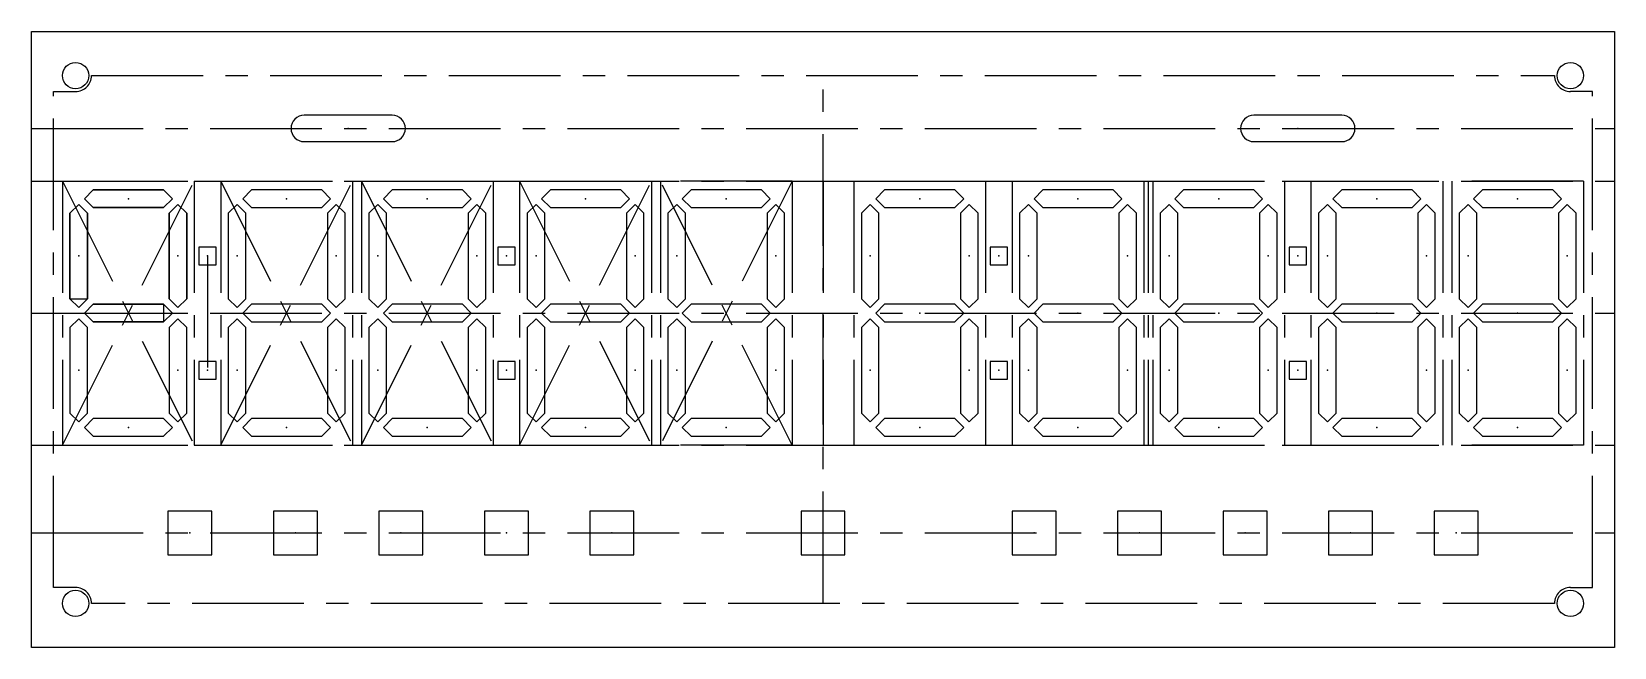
# Model space of a CAD drawing. Header units: millimetres. Extents: x -5 to 175, y -5 to 65.
import ezdxf

# ---------------------------------------------------------------- set-up
doc = ezdxf.new("R2010")
doc.units = ezdxf.units.MM
doc.header["$PDSIZE"] = -1
doc.linetypes.add('CENTERX2', pattern=[20.32, 12.7, -2.54, 2.54, -2.54])

msp = doc.modelspace()

# ---------------------------------------------------------------- linework, layer by layer
at = {"color": 7, "linetype": 'Continuous', "lineweight": 25}
for p, q in [((-5, 65), (175, 65)), ((-5, -5), (-5, 65)), ((175, 65), (175, -5)), ((36, 55.5), (26, 55.5)), ((144, 55.5), (134, 55.5)), ((26, 52.5), (36, 52.5)), ((134, 52.5), (144, 52.5)), ((2, 47), (1, 46)), ((10, 47), (2, 47)), ((11, 46), (10, 47)), ((20, 47), (19, 46)), ((28, 47), (20, 47)), ((29, 46), (28, 47)), ((36, 47), (35, 46)), ((44, 47), (36, 47)), ((45, 46), (44, 47)), ((54, 47), (53, 46)), ((62, 47), (54, 47)), ((63, 46), (62, 47)), ((70, 47), (69, 46)), ((78, 47), (70, 47)), ((79, 46), (78, 47)), ((92, 47), (91, 46)), ((100, 47), (92, 47)), ((101, 46), (100, 47)), ((110, 47), (109, 46)), ((118, 47), (110, 47)), ((119, 46), (118, 47)), ((126, 47), (125, 46)), ((134, 47), (126, 47)), ((135, 46), (134, 47)), ((144, 47), (143, 46)), ((152, 47), (144, 47)), ((153, 46), (152, 47)), ((160, 47), (159, 46)), ((168, 47), (160, 47)), ((169, 46), (168, 47)), ((0.36, 45.36), (-0.64, 44.36)), ((1.36, 44.36), (0.36, 45.36)), ((1, 46), (2, 45)), ((2, 45), (10, 45)), ((10, 45), (11, 46)), ((11.64, 45.36), (10.64, 44.36)), ((12.64, 44.36), (11.64, 45.36)), ((18.36, 45.36), (17.36, 44.36)), ((19.36, 44.36), (18.36, 45.36)), ((19, 46), (20, 45)), ((20, 45), (28, 45)), ((28, 45), (29, 46)), ((29.64, 45.36), (28.64, 44.36)), ((30.64, 44.36), (29.64, 45.36)), ((34.36, 45.36), (33.36, 44.36)), ((35.36, 44.36), (34.36, 45.36)), ((35, 46), (36, 45)), ((36, 45), (44, 45)), ((44, 45), (45, 46)), ((45.64, 45.36), (44.64, 44.36)), ((46.64, 44.36), (45.64, 45.36)), ((52.36, 45.36), (51.36, 44.36)), ((53.36, 44.36), (52.36, 45.36)), ((53, 46), (54, 45)), ((54, 45), (62, 45)), ((62, 45), (63, 46)), ((63.64, 45.36), (62.64, 44.36)), ((64.64, 44.36), (63.64, 45.36)), ((68.36, 45.36), (67.36, 44.36)), ((69.36, 44.36), (68.36, 45.36)), ((69, 46), (70, 45)), ((70, 45), (78, 45)), ((78, 45), (79, 46)), ((79.64, 45.36), (78.64, 44.36)), ((80.64, 44.36), (79.64, 45.36)), ((90.36, 45.36), (89.36, 44.36)), ((91.36, 44.36), (90.36, 45.36)), ((91, 46), (92, 45)), ((92, 45), (100, 45)), ((100, 45), (101, 46)), ((101.64, 45.36), (100.64, 44.36)), ((102.64, 44.36), (101.64, 45.36)), ((108.36, 45.36), (107.36, 44.36)), ((109.36, 44.36), (108.36, 45.36)), ((109, 46), (110, 45)), ((110, 45), (118, 45)), ((118, 45), (119, 46)), ((119.64, 45.36), (118.64, 44.36)), ((120.64, 44.36), (119.64, 45.36)), ((124.36, 45.36), (123.36, 44.36)), ((125.36, 44.36), (124.36, 45.36)), ((125, 46), (126, 45)), ((126, 45), (134, 45)), ((134, 45), (135, 46)), ((135.64, 45.36), (134.64, 44.36)), ((136.64, 44.36), (135.64, 45.36)), ((142.36, 45.36), (141.36, 44.36)), ((143.36, 44.36), (142.36, 45.36)), ((143, 46), (144, 45)), ((144, 45), (152, 45)), ((152, 45), (153, 46)), ((153.64, 45.36), (152.64, 44.36)), ((154.64, 44.36), (153.64, 45.36)), ((158.36, 45.36), (157.36, 44.36)), ((159.36, 44.36), (158.36, 45.36)), ((159, 46), (160, 45)), ((160, 45), (168, 45)), ((168, 45), (169, 46)), ((169.64, 45.36), (168.64, 44.36)), ((170.64, 44.36), (169.64, 45.36)), ((-0.64, 44.36), (-0.64, 34.64)), ((1.36, 34.64), (1.36, 44.36)), ((10.64, 44.36), (10.64, 34.64)), ((12.64, 34.64), (12.64, 44.36)), ((17.36, 44.36), (17.36, 34.64)), ((19.36, 34.64), (19.36, 44.36)), ((28.64, 44.36), (28.64, 34.64)), ((30.64, 34.64), (30.64, 44.36)), ((33.36, 44.36), (33.36, 34.64)), ((35.36, 34.64), (35.36, 44.36)), ((44.64, 44.36), (44.64, 34.64)), ((46.64, 34.64), (46.64, 44.36)), ((51.36, 44.36), (51.36, 34.64)), ((53.36, 34.64), (53.36, 44.36)), ((62.64, 44.36), (62.64, 34.64)), ((64.64, 34.64), (64.64, 44.36)), ((67.36, 44.36), (67.36, 34.64)), ((69.36, 34.64), (69.36, 44.36)), ((78.64, 44.36), (78.64, 34.64)), ((80.64, 34.64), (80.64, 44.36)), ((89.36, 44.36), (89.36, 34.64)), ((91.36, 34.64), (91.36, 44.36)), ((100.64, 44.36), (100.64, 34.64)), ((102.64, 34.64), (102.64, 44.36)), ((107.36, 44.36), (107.36, 34.64)), ((109.36, 34.64), (109.36, 44.36)), ((118.64, 44.36), (118.64, 34.64)), ((120.64, 34.64), (120.64, 44.36)), ((123.36, 44.36), (123.36, 34.64)), ((125.36, 34.64), (125.36, 44.36)), ((134.64, 44.36), (134.64, 34.64)), ((136.64, 34.64), (136.64, 44.36)), ((141.36, 44.36), (141.36, 34.64)), ((143.36, 34.64), (143.36, 44.36)), ((152.64, 44.36), (152.64, 34.64)), ((154.64, 34.64), (154.64, 44.36)), ((157.36, 44.36), (157.36, 34.64)), ((159.36, 34.64), (159.36, 44.36)), ((168.64, 44.36), (168.64, 34.64)), ((170.64, 34.64), (170.64, 44.36)), ((14, 40.5), (14, 38.5)), ((16, 40.5), (14, 40.5)), ((16, 38.5), (16, 40.5)), ((48, 40.5), (48, 38.5)), ((50, 40.5), (48, 40.5)), ((50, 38.5), (50, 40.5)), ((104, 40.5), (104, 38.5)), ((106, 40.5), (104, 40.5)), ((106, 38.5), (106, 40.5)), ((138, 40.5), (138, 38.5)), ((140, 40.5), (138, 40.5)), ((140, 38.5), (140, 40.5)), ((14, 38.5), (16, 38.5)), ((48, 38.5), (50, 38.5)), ((104, 38.5), (106, 38.5)), ((138, 38.5), (140, 38.5)), ((-0.64, 34.64), (0.36, 33.64)), ((0.36, 33.64), (1.36, 34.64)), ((10.64, 34.64), (11.64, 33.64)), ((11.64, 33.64), (12.64, 34.64)), ((17.36, 34.64), (18.36, 33.64)), ((18.36, 33.64), (19.36, 34.64)), ((28.64, 34.64), (29.64, 33.64)), ((29.64, 33.64), (30.64, 34.64)), ((33.36, 34.64), (34.36, 33.64)), ((34.36, 33.64), (35.36, 34.64)), ((44.64, 34.64), (45.64, 33.64)), ((45.64, 33.64), (46.64, 34.64)), ((51.36, 34.64), (52.36, 33.64)), ((52.36, 33.64), (53.36, 34.64)), ((62.64, 34.64), (63.64, 33.64)), ((63.64, 33.64), (64.64, 34.64)), ((67.36, 34.64), (68.36, 33.64)), ((68.36, 33.64), (69.36, 34.64)), ((78.64, 34.64), (79.64, 33.64)), ((79.64, 33.64), (80.64, 34.64)), ((89.36, 34.64), (90.36, 33.64)), ((90.36, 33.64), (91.36, 34.64)), ((100.64, 34.64), (101.64, 33.64)), ((101.64, 33.64), (102.64, 34.64)), ((107.36, 34.64), (108.36, 33.64)), ((108.36, 33.64), (109.36, 34.64)), ((118.64, 34.64), (119.64, 33.64)), ((119.64, 33.64), (120.64, 34.64)), ((123.36, 34.64), (124.36, 33.64)), ((124.36, 33.64), (125.36, 34.64)), ((134.64, 34.64), (135.64, 33.64)), ((135.64, 33.64), (136.64, 34.64)), ((141.36, 34.64), (142.36, 33.64)), ((142.36, 33.64), (143.36, 34.64)), ((152.64, 34.64), (153.64, 33.64)), ((153.64, 33.64), (154.64, 34.64)), ((157.36, 34.64), (158.36, 33.64)), ((158.36, 33.64), (159.36, 34.64)), ((168.64, 34.64), (169.64, 33.64)), ((169.64, 33.64), (170.64, 34.64)), ((2, 34), (1, 33)), ((1, 33), (2, 32)), ((10, 34), (2, 34)), ((11, 33), (10, 34)), ((10, 32), (11, 33)), ((20, 34), (19, 33)), ((19, 33), (20, 32)), ((28, 34), (20, 34)), ((29, 33), (28, 34)), ((28, 32), (29, 33)), ((36, 34), (35, 33)), ((35, 33), (36, 32)), ((44, 34), (36, 34)), ((45, 33), (44, 34)), ((44, 32), (45, 33)), ((54, 34), (53, 33)), ((53, 33), (54, 32)), ((62, 34), (54, 34)), ((63, 33), (62, 34)), ((62, 32), (63, 33)), ((70, 34), (69, 33)), ((69, 33), (70, 32)), ((78, 34), (70, 34)), ((79, 33), (78, 34)), ((78, 32), (79, 33)), ((92, 34), (91, 33)), ((91, 33), (92, 32)), ((100, 34), (92, 34)), ((101, 33), (100, 34)), ((100, 32), (101, 33)), ((110, 34), (109, 33)), ((109, 33), (110, 32)), ((118, 34), (110, 34)), ((119, 33), (118, 34)), ((118, 32), (119, 33)), ((126, 34), (125, 33)), ((125, 33), (126, 32)), ((134, 34), (126, 34)), ((135, 33), (134, 34)), ((134, 32), (135, 33)), ((144, 34), (143, 33)), ((143, 33), (144, 32)), ((152, 34), (144, 34)), ((153, 33), (152, 34)), ((152, 32), (153, 33)), ((160, 34), (159, 33)), ((159, 33), (160, 32)), ((168, 34), (160, 34)), ((169, 33), (168, 34)), ((168, 32), (169, 33)), ((0.36, 32.36), (-0.64, 31.36)), ((-0.64, 31.36), (-0.64, 21.64)), ((1.36, 31.36), (0.36, 32.36)), ((1.36, 21.64), (1.36, 31.36)), ((2, 32), (10, 32)), ((11.64, 32.36), (10.64, 31.36)), ((10.64, 31.36), (10.64, 21.64)), ((12.64, 31.36), (11.64, 32.36)), ((12.64, 21.64), (12.64, 31.36)), ((18.36, 32.36), (17.36, 31.36)), ((17.36, 31.36), (17.36, 21.64)), ((19.36, 31.36), (18.36, 32.36)), ((19.36, 21.64), (19.36, 31.36)), ((20, 32), (28, 32)), ((29.64, 32.36), (28.64, 31.36)), ((28.64, 31.36), (28.64, 21.64)), ((30.64, 31.36), (29.64, 32.36)), ((30.64, 21.64), (30.64, 31.36)), ((34.36, 32.36), (33.36, 31.36)), ((33.36, 31.36), (33.36, 21.64)), ((35.36, 31.36), (34.36, 32.36)), ((35.36, 21.64), (35.36, 31.36)), ((36, 32), (44, 32)), ((45.64, 32.36), (44.64, 31.36)), ((44.64, 31.36), (44.64, 21.64)), ((46.64, 31.36), (45.64, 32.36)), ((46.64, 21.64), (46.64, 31.36)), ((52.36, 32.36), (51.36, 31.36)), ((51.36, 31.36), (51.36, 21.64)), ((53.36, 31.36), (52.36, 32.36)), ((53.36, 21.64), (53.36, 31.36)), ((54, 32), (62, 32)), ((63.64, 32.36), (62.64, 31.36)), ((62.64, 31.36), (62.64, 21.64)), ((64.64, 31.36), (63.64, 32.36)), ((64.64, 21.64), (64.64, 31.36)), ((68.36, 32.36), (67.36, 31.36)), ((67.36, 31.36), (67.36, 21.64)), ((69.36, 31.36), (68.36, 32.36)), ((69.36, 21.64), (69.36, 31.36)), ((70, 32), (78, 32)), ((79.64, 32.36), (78.64, 31.36)), ((78.64, 31.36), (78.64, 21.64)), ((80.64, 31.36), (79.64, 32.36)), ((80.64, 21.64), (80.64, 31.36)), ((90.36, 32.36), (89.36, 31.36)), ((89.36, 31.36), (89.36, 21.64)), ((91.36, 31.36), (90.36, 32.36)), ((91.36, 21.64), (91.36, 31.36)), ((92, 32), (100, 32)), ((101.64, 32.36), (100.64, 31.36)), ((100.64, 31.36), (100.64, 21.64)), ((102.64, 31.36), (101.64, 32.36)), ((102.64, 21.64), (102.64, 31.36)), ((108.36, 32.36), (107.36, 31.36)), ((107.36, 31.36), (107.36, 21.64)), ((109.36, 31.36), (108.36, 32.36)), ((109.36, 21.64), (109.36, 31.36)), ((110, 32), (118, 32)), ((119.64, 32.36), (118.64, 31.36)), ((118.64, 31.36), (118.64, 21.64)), ((120.64, 31.36), (119.64, 32.36)), ((120.64, 21.64), (120.64, 31.36)), ((124.36, 32.36), (123.36, 31.36)), ((123.36, 31.36), (123.36, 21.64)), ((125.36, 31.36), (124.36, 32.36)), ((125.36, 21.64), (125.36, 31.36)), ((126, 32), (134, 32)), ((135.64, 32.36), (134.64, 31.36)), ((134.64, 31.36), (134.64, 21.64)), ((136.64, 31.36), (135.64, 32.36)), ((136.64, 21.64), (136.64, 31.36)), ((142.36, 32.36), (141.36, 31.36)), ((141.36, 31.36), (141.36, 21.64)), ((143.36, 31.36), (142.36, 32.36)), ((143.36, 21.64), (143.36, 31.36)), ((144, 32), (152, 32)), ((153.64, 32.36), (152.64, 31.36)), ((152.64, 31.36), (152.64, 21.64)), ((154.64, 31.36), (153.64, 32.36)), ((154.64, 21.64), (154.64, 31.36)), ((158.36, 32.36), (157.36, 31.36)), ((157.36, 31.36), (157.36, 21.64)), ((159.36, 31.36), (158.36, 32.36)), ((159.36, 21.64), (159.36, 31.36)), ((160, 32), (168, 32)), ((169.64, 32.36), (168.64, 31.36)), ((168.64, 31.36), (168.64, 21.64)), ((170.64, 31.36), (169.64, 32.36)), ((170.64, 21.64), (170.64, 31.36)), ((14, 27.5), (14, 25.5)), ((16, 27.5), (14, 27.5)), ((16, 25.5), (16, 27.5)), ((48, 27.5), (48, 25.5)), ((50, 27.5), (48, 27.5)), ((50, 25.5), (50, 27.5)), ((104, 27.5), (104, 25.5)), ((106, 27.5), (104, 27.5)), ((106, 25.5), (106, 27.5)), ((138, 27.5), (138, 25.5)), ((140, 27.5), (138, 27.5)), ((140, 25.5), (140, 27.5)), ((14, 25.5), (16, 25.5)), ((48, 25.5), (50, 25.5)), ((104, 25.5), (106, 25.5)), ((138, 25.5), (140, 25.5)), ((-0.64, 21.64), (0.36, 20.64)), ((0.36, 20.64), (1.36, 21.64)), ((10.64, 21.64), (11.64, 20.64)), ((11.64, 20.64), (12.64, 21.64)), ((17.36, 21.64), (18.36, 20.64)), ((18.36, 20.64), (19.36, 21.64)), ((28.64, 21.64), (29.64, 20.64)), ((29.64, 20.64), (30.64, 21.64)), ((33.36, 21.64), (34.36, 20.64)), ((34.36, 20.64), (35.36, 21.64)), ((44.64, 21.64), (45.64, 20.64)), ((45.64, 20.64), (46.64, 21.64)), ((51.36, 21.64), (52.36, 20.64)), ((52.36, 20.64), (53.36, 21.64)), ((62.64, 21.64), (63.64, 20.64)), ((63.64, 20.64), (64.64, 21.64)), ((67.36, 21.64), (68.36, 20.64)), ((68.36, 20.64), (69.36, 21.64)), ((78.64, 21.64), (79.64, 20.64)), ((79.64, 20.64), (80.64, 21.64)), ((89.36, 21.64), (90.36, 20.64)), ((90.36, 20.64), (91.36, 21.64)), ((100.64, 21.64), (101.64, 20.64)), ((101.64, 20.64), (102.64, 21.64)), ((107.36, 21.64), (108.36, 20.64)), ((108.36, 20.64), (109.36, 21.64)), ((118.64, 21.64), (119.64, 20.64)), ((119.64, 20.64), (120.64, 21.64)), ((123.36, 21.64), (124.36, 20.64)), ((124.36, 20.64), (125.36, 21.64)), ((134.64, 21.64), (135.64, 20.64)), ((135.64, 20.64), (136.64, 21.64)), ((141.36, 21.64), (142.36, 20.64)), ((142.36, 20.64), (143.36, 21.64)), ((152.64, 21.64), (153.64, 20.64)), ((153.64, 20.64), (154.64, 21.64)), ((157.36, 21.64), (158.36, 20.64)), ((158.36, 20.64), (159.36, 21.64)), ((168.64, 21.64), (169.64, 20.64)), ((169.64, 20.64), (170.64, 21.64)), ((2, 21), (1, 20)), ((1, 20), (2, 19)), ((10, 21), (2, 21)), ((11, 20), (10, 21)), ((10, 19), (11, 20)), ((20, 21), (19, 20)), ((19, 20), (20, 19)), ((28, 21), (20, 21)), ((29, 20), (28, 21)), ((28, 19), (29, 20)), ((36, 21), (35, 20)), ((35, 20), (36, 19)), ((44, 21), (36, 21)), ((45, 20), (44, 21)), ((44, 19), (45, 20)), ((54, 21), (53, 20)), ((53, 20), (54, 19)), ((62, 21), (54, 21)), ((63, 20), (62, 21)), ((62, 19), (63, 20)), ((70, 21), (69, 20)), ((69, 20), (70, 19)), ((78, 21), (70, 21)), ((79, 20), (78, 21)), ((78, 19), (79, 20)), ((92, 21), (91, 20)), ((91, 20), (92, 19)), ((100, 21), (92, 21)), ((101, 20), (100, 21)), ((100, 19), (101, 20)), ((110, 21), (109, 20)), ((109, 20), (110, 19)), ((118, 21), (110, 21)), ((119, 20), (118, 21)), ((118, 19), (119, 20)), ((126, 21), (125, 20)), ((125, 20), (126, 19)), ((134, 21), (126, 21)), ((135, 20), (134, 21)), ((134, 19), (135, 20)), ((144, 21), (143, 20)), ((143, 20), (144, 19)), ((152, 21), (144, 21)), ((153, 20), (152, 21)), ((152, 19), (153, 20)), ((160, 21), (159, 20)), ((159, 20), (160, 19)), ((168, 21), (160, 21)), ((169, 20), (168, 21)), ((168, 19), (169, 20)), ((2, 19), (10, 19)), ((20, 19), (28, 19)), ((36, 19), (44, 19)), ((54, 19), (62, 19)), ((70, 19), (78, 19)), ((92, 19), (100, 19)), ((110, 19), (118, 19)), ((126, 19), (134, 19)), ((144, 19), (152, 19)), ((160, 19), (168, 19)), ((10.5, 10.5), (10.5, 5.5)), ((15.5, 10.5), (10.5, 10.5)), ((15.5, 5.5), (15.5, 10.5)), ((22.5, 10.5), (22.5, 5.5)), ((27.5, 10.5), (22.5, 10.5)), ((27.5, 5.5), (27.5, 10.5)), ((34.5, 10.5), (34.5, 5.5)), ((39.5, 10.5), (34.5, 10.5)), ((39.5, 5.5), (39.5, 10.5)), ((46.5, 10.5), (46.5, 5.5)), ((51.5, 10.5), (46.5, 10.5)), ((51.5, 5.5), (51.5, 10.5)), ((58.5, 10.5), (58.5, 5.5)), ((63.5, 10.5), (58.5, 10.5)), ((63.5, 5.5), (63.5, 10.5)), ((82.5, 10.5), (82.5, 5.5)), ((87.5, 10.5), (82.5, 10.5)), ((87.5, 5.5), (87.5, 10.5)), ((106.5, 10.5), (106.5, 5.5)), ((111.5, 10.5), (106.5, 10.5)), ((111.5, 5.5), (111.5, 10.5)), ((118.5, 10.5), (118.5, 5.5)), ((123.5, 10.5), (118.5, 10.5)), ((123.5, 5.5), (123.5, 10.5)), ((130.5, 10.5), (130.5, 5.5)), ((135.5, 10.5), (130.5, 10.5)), ((135.5, 5.5), (135.5, 10.5)), ((142.5, 10.5), (142.5, 5.5)), ((147.5, 10.5), (142.5, 10.5)), ((147.5, 5.5), (147.5, 10.5)), ((154.5, 10.5), (154.5, 5.5)), ((159.5, 10.5), (154.5, 10.5)), ((159.5, 5.5), (159.5, 10.5)), ((10.5, 5.5), (15.5, 5.5)), ((22.5, 5.5), (27.5, 5.5)), ((34.5, 5.5), (39.5, 5.5)), ((46.5, 5.5), (51.5, 5.5)), ((58.5, 5.5), (63.5, 5.5)), ((82.5, 5.5), (87.5, 5.5)), ((106.5, 5.5), (111.5, 5.5)), ((118.5, 5.5), (123.5, 5.5)), ((130.5, 5.5), (135.5, 5.5)), ((142.5, 5.5), (147.5, 5.5)), ((154.5, 5.5), (159.5, 5.5)), ((175, -5), (-5, -5))]:
    msp.add_line(p, q, dxfattribs=at)
at = {"color": 7, "linetype": 'CENTERX2'}
for p, q in [((1.8, 60), (168.2, 60)), ((85, 0), (85, 60)), ((-2.5, 58.2), (0, 58.2)), ((-2.5, 1.8), (-2.5, 58.2)), ((172.5, 58.2), (170, 58.2)), ((172.5, 1.8), (172.5, 58.2)), ((-5, 54), (175, 54)), ((-5, 48), (175, 48)), ((-1.5, 48), (13.5, 48)), ((-1.5, 48), (-1.5, 18)), ((-1.5, 48), (13.5, 18)), ((-1.5, 18), (13.5, 48)), ((13.5, 48), (13.5, 18)), ((13.5, 48), (16.5, 48)), ((16.5, 48), (31.5, 48)), ((16.5, 48), (16.5, 18)), ((16.5, 48), (31.5, 18)), ((16.5, 18), (31.5, 48)), ((31.5, 48), (31.5, 18)), ((32.5, 48), (47.5, 48)), ((32.5, 48), (32.5, 18)), ((32.5, 48), (47.5, 18)), ((32.5, 18), (47.5, 48)), ((47.5, 48), (47.5, 18)), ((47.5, 48), (50.5, 48)), ((50.5, 48), (65.5, 48)), ((50.5, 48), (50.5, 18)), ((50.5, 48), (65.5, 18)), ((50.5, 18), (65.5, 48)), ((65.5, 48), (65.5, 18)), ((81.5, 48), (66.5, 48)), ((66.5, 48), (66.5, 18)), ((81.5, 48), (66.5, 18)), ((81.5, 18), (66.5, 48)), ((81.5, 48), (81.5, 18)), ((85, 48), (85, 18)), ((88.5, 48), (103.5, 48)), ((88.5, 48), (88.5, 18)), ((103.5, 48), (103.5, 18)), ((106.5, 48), (106.5, 18)), ((106.5, 48), (121.5, 48)), ((121.5, 48), (121.5, 18)), ((121.5, 48), (122.5, 48)), ((122, 48), (122, 18)), ((122.5, 48), (122.5, 18)), ((122.5, 48), (137.5, 48)), ((137.5, 48), (137.5, 18)), ((140.5, 48), (140.5, 18)), ((140.5, 48), (155.5, 48)), ((155.5, 48), (155.5, 18)), ((156.5, 48), (156.5, 18)), ((171.5, 48), (156.5, 48)), ((171.5, 48), (171.5, 18)), ((15, 39.5), (15, 26.5)), ((-0.64, 34.64), (1.36, 34.64)), ((-5, 33), (175, 33)), ((1, 33), (11, 33)), ((10, 34), (10, 32)), ((-5, 18), (175, 18)), ((-1.5, 18), (13.5, 18)), ((13.5, 18), (16.5, 18)), ((16.5, 18), (31.5, 18)), ((31.5, 18), (32.5, 18)), ((32.5, 18), (47.5, 18)), ((47.5, 18), (50.5, 18)), ((50.5, 18), (65.5, 18)), ((65.5, 18), (66.5, 18)), ((81.5, 18), (66.5, 18)), ((88.5, 18), (103.5, 18)), ((106.5, 18), (121.5, 18)), ((122.5, 18), (137.5, 18)), ((140.5, 18), (155.5, 18)), ((171.5, 18), (156.5, 18)), ((-5, 8), (175, 8)), ((0, 1.8), (-2.5, 1.8)), ((170, 1.8), (172.5, 1.8)), ((168.2, 0), (1.8, 0))]:
    msp.add_line(p, q, dxfattribs=at)
at = {"color": 7, "linetype": 'Continuous'}
for p, q in [((1, 46), (2, 47)), ((2, 47), (10, 47)), ((10, 47), (11, 46)), ((-0.64, 44.36), (0.36, 45.36)), ((0.36, 45.36), (1.36, 44.36)), ((2, 45), (1, 46)), ((10, 45), (2, 45)), ((11, 46), (10, 45)), ((10.64, 44.36), (11.64, 45.36)), ((11.64, 45.36), (12.64, 44.36)), ((-0.64, 34.64), (-0.64, 44.36)), ((1.36, 44.36), (1.36, 34.64)), ((10.64, 34.64), (10.64, 44.36)), ((12.64, 44.36), (12.64, 34.64)), ((0.36, 33.64), (-0.64, 34.64)), ((1.36, 34.64), (0.36, 33.64)), ((11.64, 33.64), (10.64, 34.64)), ((12.64, 34.64), (11.64, 33.64)), ((1, 33), (2, 34)), ((2, 32), (1, 33)), ((2, 34), (10, 34)), ((10, 34), (11, 33)), ((11, 33), (10, 32)), ((0.36, 32.36), (-0.64, 31.36)), ((-0.64, 31.36), (-0.64, 21.64)), ((1.36, 31.36), (0.36, 32.36)), ((1.36, 21.64), (1.36, 31.36)), ((10, 32), (2, 32)), ((11.64, 32.36), (10.64, 31.36)), ((10.64, 31.36), (10.64, 21.64)), ((12.64, 31.36), (11.64, 32.36)), ((12.64, 21.64), (12.64, 31.36)), ((-0.64, 21.64), (0.36, 20.64)), ((0.36, 20.64), (1.36, 21.64)), ((10.64, 21.64), (11.64, 20.64)), ((11.64, 20.64), (12.64, 21.64)), ((2, 21), (1, 20)), ((1, 20), (2, 19)), ((10, 21), (2, 21)), ((11, 20), (10, 21)), ((10, 19), (11, 20)), ((2, 19), (10, 19))]:
    msp.add_line(p, q, dxfattribs=at)
at = {"color": 7, "linetype": 'Continuous', "lineweight": 25}
for centre in [(0, 60), (170, 60), (0, 0), (170, 0)]:
    msp.add_circle(centre, 1.5, dxfattribs=at)
at = {"color": 7, "linetype": 'CENTERX2'}
for centre, start, end in [((0, 60), 270, 0), ((170, 60), 180, 270), ((0, 0), 0, 90), ((170, 0), 90, 180)]:
    msp.add_arc(centre, 1.8, start, end, dxfattribs=at)
at = {"color": 7, "linetype": 'Continuous', "lineweight": 25}
for centre, start, end in [((26, 54), 90, 270), ((36, 54), 270, 90), ((134, 54), 90, 270), ((144, 54), 270, 90)]:
    msp.add_arc(centre, 1.5, start, end, dxfattribs=at)
at = {"color": 7, "linetype": 'Continuous'}
for p in [(31, 54), (139, 54), (6, 46), (24, 46), (40, 46), (58, 46), (74, 46), (96, 46), (114, 46), (130, 46), (148, 46), (164, 46), (0.36, 39.5), (11.64, 39.5), (15, 39.5), (18.36, 39.5), (29.64, 39.5), (34.36, 39.5), (45.64, 39.5), (49, 39.5), (52.36, 39.5), (63.64, 39.5), (68.36, 39.5), (79.64, 39.5), (90.36, 39.5), (101.64, 39.5), (105, 39.5), (108.36, 39.5), (119.64, 39.5), (124.36, 39.5), (135.64, 39.5), (139, 39.5), (142.36, 39.5), (153.64, 39.5), (158.36, 39.5), (169.64, 39.5), (6, 33), (6, 33), (6, 33), (6, 33), (24, 33), (24, 33), (24, 33), (40, 33), (40, 33), (40, 33), (58, 33), (58, 33), (58, 33), (74, 33), (74, 33), (74, 33), (96, 33), (96, 33), (114, 33), (114, 33), (130, 33), (130, 33), (148, 33), (148, 33), (164, 33), (164, 33), (0.36, 26.5), (11.64, 26.5), (15, 26.5), (18.36, 26.5), (29.64, 26.5), (34.36, 26.5), (45.64, 26.5), (49, 26.5), (52.36, 26.5), (63.64, 26.5), (68.36, 26.5), (79.64, 26.5), (90.36, 26.5), (101.64, 26.5), (105, 26.5), (108.36, 26.5), (119.64, 26.5), (124.36, 26.5), (135.64, 26.5), (139, 26.5), (142.36, 26.5), (153.64, 26.5), (158.36, 26.5), (169.64, 26.5), (6, 20), (24, 20), (40, 20), (58, 20), (74, 20), (96, 20), (114, 20), (130, 20), (148, 20), (164, 20), (13, 8), (25, 8), (37, 8), (49, 8), (61, 8), (85, 8), (109, 8), (121, 8), (133, 8), (145, 8), (157, 8)]:
    msp.add_point(p, dxfattribs=at)

doc.saveas('drawing.dxf')
